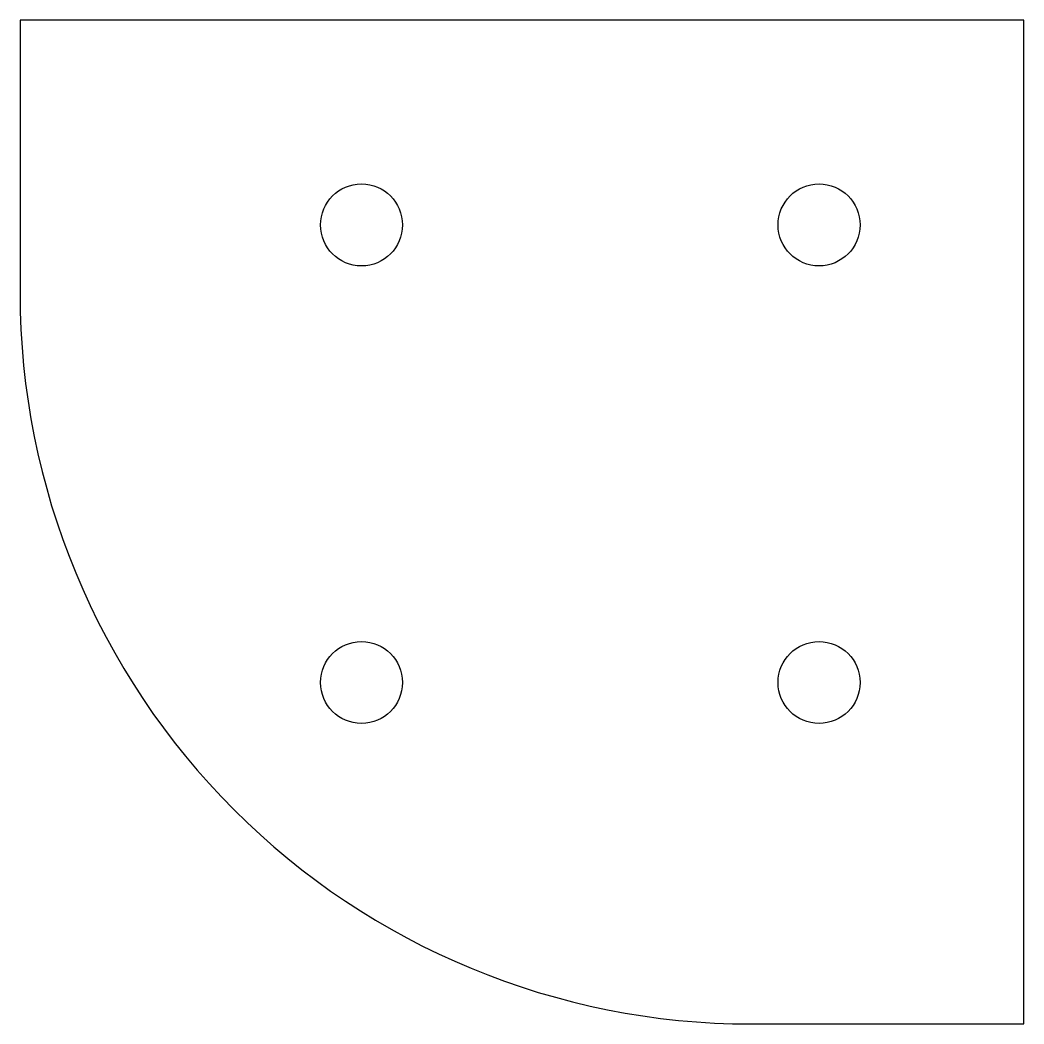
# Model space of a CAD drawing. Header units: millimetres. Extents: x 0 to 73.5, y 0 to 73.5.
import ezdxf

# ---------------------------------------------------------------- set-up
doc = ezdxf.new("R2010")
doc.units = ezdxf.units.MM
for name, color, linetype in [('A_SIDE_HOLES_15.5', 7, 'Continuous'), ('B_SIDE_HOLES_15.5', 7, 'Continuous'), ('OUTSIDE_THROUGH', 7, 'Continuous')]:
    doc.layers.add(name, color=color, linetype=linetype)

msp = doc.modelspace()

# ---------------------------------------------------------------- linework, layer by layer
at = {"layer": 'A_SIDE_HOLES_15.5'}
for centre in [(25, 58.5), (58.5, 25)]:
    msp.add_circle(centre, 3, dxfattribs=at)
at = {"layer": 'B_SIDE_HOLES_15.5'}
for centre in [(58.5, 58.5), (25, 25)]:
    msp.add_circle(centre, 3, dxfattribs=at)
at = {"layer": 'OUTSIDE_THROUGH'}
msp.add_lwpolyline([(0, 53.5, 0.414214), (53.5, 0), (73.5, 0), (73.5, 73.5), (0, 73.5)], format="xyb", close=True, dxfattribs=at)

doc.saveas('drawing.dxf')
